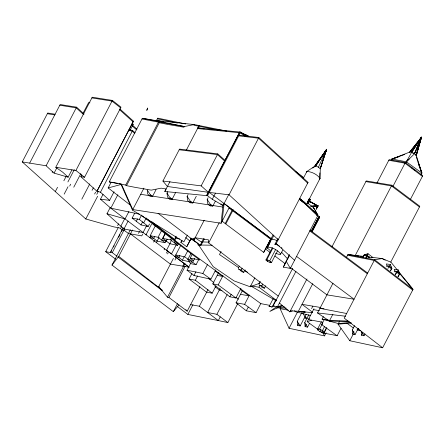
<?xml version="1.0" encoding="UTF-8"?>
<svg xmlns="http://www.w3.org/2000/svg" width="445" height="445" viewBox="0 0 445 445"><rect width="100%" height="100%" fill="white"/><g stroke="black" fill="none" stroke-linecap="round" stroke-linejoin="round"><path stroke-width="0.67" d="M319.699 179.062L319.844 172.877M306.477 204.516L320.055 178.373L320.283 168.755L326.335 149.948L314.737 166.213L306.916 171.459L303.273 178.384M316.189 208.983L317.98 205.801L316.323 209.078L317.98 205.807L310.988 206.196M271.673 239.087L267.423 247.248L267.69 248.288L270.015 250.34M269.375 243.921L270.716 238.926M306.744 172.137L306.794 171.62M121.346 183.924L132.766 209.562L221.065 223.279L223.001 205.607L228.763 194.532M321.412 321.679L317.563 329.083L317.886 330.107L319.894 331.57L323.943 333.305L324.082 332.243L326.33 327.926M151.929 221.86L174.902 239.671L175.48 236.289M176.003 236.2L175.653 238.225L179.713 239.01M420.892 174.874L421.854 173.022L416.22 155.255L414.54 153.709L411.72 152.101L409.695 152.09L421.17 137.822L416.259 155.655L421.526 137.132L409.695 152.09L391.895 159.043L391.255 160.272M415.202 154.827L416.22 155.255L421.17 137.822L409.762 152.246M416.047 155.294L421.17 137.822L419.179 140.553M416.22 155.255L421.526 137.132L418.356 141.543M320.139 168.794L326.335 149.948L314.376 166.903L312.702 168.026M324.605 154.348L326.335 149.948L315.639 165.957L326.691 149.259L320.283 168.755L318.464 167.209L315.639 165.957L314.737 166.213L326.691 149.259L324.689 154.304M266.032 247.331L267.128 248.154L270.226 240.205M420.186 140.37L421.17 137.822L419.184 140.576M420.67 139.096L421.17 137.822L411.72 152.101L405.707 163.031L407.687 159.393M420.275 140.325L421.526 137.132L411.72 152.101M324.583 154.359L326.335 149.948L315.661 166.068M411.742 152.212L421.17 137.822L414.54 153.709L406.346 161.796L391.895 159.043L404.817 154.404M414.451 153.759L421.17 137.822M420.547 138.94L421.526 137.132L414.54 153.709L412.632 153.158M275.561 253.344L279.493 254.501L280.684 254C277.841 250.173 272.218 246.925 267.423 247.248M363.17 257.16L364.305 254.657L368.021 253.756L372.838 257.449L370.056 257.471L367.214 255.513L364.305 254.657L363.025 257.115M318.392 167.281L326.691 149.259L324.989 152.201M367.214 255.513L365.929 257.972L368.021 253.756L367.665 254.445M307.167 202.614L313.775 207.96L317.975 215.28L290.318 268.402L283.332 267.111L289.3 254.979M287.848 258.367L289.523 254.751M203.66 238.57L200.133 245.34L193.725 240.461L194.91 238.092L191.99 239.143L158.047 213.3M308.157 200.456L308.78 199.232M307.317 202.431L308.88 199.371M307.462 203.198L309.653 198.915L310.148 199.199L310.393 199.438L308.201 203.715M307.957 203.476L310.148 199.199M308.046 203.777L310.393 199.438M395.46 274.482L398.214 269.909L394.231 269.336L394.559 270.988L397.035 271.411L399.727 273.714L398.136 276.768M142.723 234.042L141.76 235.889L128.427 233.519L123.977 230.143L122.064 229.854L119.494 227.907L113.97 226.911L85.79 218.979L22.25 161.908L47.704 113.008L55.113 114.226M22.25 161.908L29.659 163.12L60.153 104.536L76.612 107.178L84.083 114.07M29.659 163.12L46.119 165.763L76.612 107.178M52.182 172.571L52.822 171.342M82.892 113.575L88.655 102.511L89.923 102.873M71.968 169.818L68.124 177.193L62.801 172.26L55.764 167.281L92.237 97.221L112.385 100.42L121.012 107.184L84.539 177.244L80.806 176.676L81.763 174.835M68.124 177.193L54.084 173.116L56.977 167.565M55.302 191.589L57.538 187.289M63.846 180.787L66.088 176.487M67.901 181.944L74.304 169.651M55.764 167.281L75.917 170.48L112.385 100.42M64.169 194.142L68.024 186.744M69.704 186.049L70.66 184.202M73.759 187.206L80.795 173.684M81.802 199.215L89.801 183.852M92.076 190.31L93.355 187.851M94.635 194.003L95.592 192.162M114.048 191.784L109.598 200.333L100.481 192.212L96.971 191.233L133.444 121.168L119.816 108.903M96.988 191.25L133.461 121.185M96.737 194.387L98.334 191.311M130.007 130.468L133.211 124.322L132.171 123.415M85.79 218.979L97.633 196.239M100.481 192.212L132.588 130.535L129.095 129.573M246.58 136.37L240.634 132.121L239.777 131.981L206.597 195.633L164.8 191.484L166.113 188.975L161.129 188.163L151.25 190.143L135.336 187.389L126.514 185.654L125.696 185.059L109.236 181.91L142.344 118.303L161.274 121.485M146.071 234.782L110.827 208.193L100.475 199.221L103.017 194.337M130.596 205.329L108.168 187.94L111.028 182.444M146.594 225.76L143.073 232.518L123.944 229.008L106.984 213.75L110.182 207.604M117.842 194.715L110.827 208.193L139.491 214.173M156.434 120.589L157.708 118.136L185.704 123.977M125.696 185.059L158.804 121.452L159.621 122.047L184.364 126.536L194.237 124.561L226.766 131.108M126.514 185.654L159.621 122.047M117.614 225.66L118.576 223.813M115.672 259.229L105.699 251.681L118.186 227.701M120.812 226.194L124.656 218.812M128.894 211.559L125.056 218.929L106.984 213.75M120.779 228.096L121.741 226.249M111.6 250.719L110.644 252.565L110.354 252.348L123.159 227.751M187.384 235.138L183.885 241.858L132.477 210.112L143.907 188.157M113.525 247.031L114.165 245.801M118.648 237.191L119.927 234.732M121.529 231.656L122.169 230.427M123.944 229.008L128.104 221.015M110.354 252.348L112.268 252.638L124.756 228.652M149.492 223.996L148.213 226.449L140.993 224.936L132.148 218.095L134.696 213.194M178.996 304.831L173.316 311.656L111.995 265.081L130.346 229.831M136.304 221.31L137.577 218.862M156.067 189.609L152.546 196.373L150.104 194.515L147.228 189.954L147.69 194.076L150.032 196.139L150.671 194.91M111.995 265.081L118.743 256.376L132.477 229.998M132.148 218.095L139.324 219.441L141.56 215.152M162.909 181.043L201.162 185.871L208.366 192.318L167.415 186.472L162.909 181.043L179.546 149.081L217.805 153.909L225.003 160.356M140.993 224.936L142.589 221.877M143.674 222.867L146.227 217.967M138.467 233.408L139.424 231.561M164.8 191.484L169.979 181.554M186.171 150.443L199.221 125.373L197.552 128.572L239.349 132.721M175.63 192.518L172.12 199.265L169.745 199.082L167.476 197.09L167.02 193.024L167.654 191.801M146.043 234.76L151.489 224.302M192.157 254.418L190.232 258.117L199.744 259.952L189.665 252.615L154.059 225.07L154.699 223.841M166.33 240.256L165.045 242.72L157.135 241.112L150.193 235.672L155.294 225.871M169.745 199.082L170.379 197.853M150.772 235.75L149.798 237.613L153.703 238.414M153.692 238.425L154.665 236.562M153.631 242.097L154.593 240.25M150.193 235.672L158.097 237.28L161.607 230.543M159.065 237.413L156.345 242.531M165.217 233.297L161.68 240.094L166.219 241.029M178.579 243.465L177.616 245.312L169.706 243.704L162.803 238.431L165.356 233.53M196.284 196.262L192.78 202.987L190.204 202.77L187.723 200.617L187.123 196.384L188.074 194.554M166.208 241.04L167.181 239.176M164.122 249.84L164.767 248.61M162.803 238.431L170.669 239.872L171.625 238.036M190.204 202.77L190.844 201.546M169.706 243.704L171.637 240.005M170.057 243.454L166.536 250.218L171.475 253.939L176.292 244.689M201.162 185.871L217.805 153.909M166.452 253.077L167.732 250.607M174.902 239.671L176.292 236.996M167.576 253.923L168.216 252.688M175.286 240.873L174.312 242.736L177.816 243.454M191.211 238.314L186.739 246.769L180.865 242.358L181.827 240.511M199.972 286.641L187.189 311.194L168.939 297.477L167.504 297.216L158.704 286.613L173.405 258.378M130.457 233.881L170.413 264.119L189.053 267.195L174.913 256.548L180.698 245.434M206.597 195.633L239.71 132.032L248.655 136.253L239.71 132.032L197.908 127.882L201.312 128.405M206.669 195.583L207.526 195.728L240.634 132.121M174.974 260.03L176.576 256.949M215.363 201.173L212.805 206.091L210.246 205.874L207.782 203.738L207.198 199.521L208.16 197.68M179.858 255.564L178.89 257.427L174.913 256.548M186.739 246.769L191.222 238.147M191.139 238.503L189.859 240.962L185.632 237.535M223.001 205.607L220.87 203.966L223.034 205.54L212.276 199.277L215.458 193.158M210.246 205.874L210.886 204.644M198.642 259.78L196.084 264.697L184.614 256.832L175.742 254.929L182.406 260.203L184.319 256.526M184.614 256.832L187.823 250.668M193.725 240.461L204.205 220.242M182.762 266.182L184.364 263.101M167.504 297.216L185.081 263.457M196.084 264.697L190.505 263.579L187.868 259.402L191.083 253.238M168.939 297.477L185.237 266.171M198.453 243.543L197.814 244.778L200.133 245.34M215.753 269.854L210.874 279.221L193.976 275.477L187.039 270.237L191.517 261.638M199.805 244.939L201.134 245.05L204.338 238.893M192.768 262.149L194.688 258.462M229.053 194.799L278.231 239.677L276.879 240.517L273.747 239.41L271.867 239.254L209.245 192.424L229.053 194.799L258.868 137.522L308.046 182.4L276.228 243.526L274.877 244.361L276.962 244.744L279.505 246.207M216.014 285.79L212.176 293.166L206.641 292.215L189.081 279.026L191.962 273.497M278.253 296.064L208.677 242.948L219.268 222.611M173.316 311.656L177.472 303.685M221.065 223.279L229.347 207.376M193.976 275.477L195.895 271.795M189.081 279.026L195.344 280.239L197.586 275.939M273.041 235.005L263.707 252.393L225.187 223.551L232.551 209.4M225.915 223.818L233.286 209.662M187.039 270.237L202.853 273.453L207.654 264.241M177.577 306.672L187.846 314.443L192.974 304.591M221.065 251.492L219.48 254.54L238.654 267.645M190.594 304.653L199.354 306.221L208.01 289.595M240.962 288.277L235.906 297.989L229.87 296.809L212.81 283.849L218.584 272.752M212.81 283.849L218.156 284.934L222.973 275.689M220.114 288.488L207.609 312.501L218.317 320.567L227.873 322.569L237.808 303.479M239.371 266.099L238.414 267.935L238.72 269.598L241.157 270.015L243.804 272.29L245.078 269.842M199.354 306.221L207.609 312.501L216.893 314.303L227.15 294.601M241.157 270.015L242.113 268.179M229.87 296.809L231.15 294.345M220.242 316.873L218.317 320.567L187.846 314.443M260.865 303.434L256.059 312.668L246.319 310.794L236.067 302.795L242.403 290.63M263.707 252.393L271.072 238.242M302.795 177.844L303.156 177.16L295.964 171.776M267.128 248.154L269.993 242.647M271.867 239.254L273.792 235.561M198.236 244.439L213.183 266.633L234.053 280.895L250.196 286.791L254.824 277.891M277.53 250.88L271.467 262.528L270.121 262.572L267.334 261.254L265.921 259.986L272.301 247.726M265.921 259.986L266.822 259.724L272.885 248.082M274.877 244.361L277.841 238.67M236.067 302.795L244.617 304.336L249.422 295.102M267.334 261.254L267.973 260.03M325.417 151.712L326.691 149.259M271.467 262.528L269.653 260.981L275.716 249.334M260.253 281.34L258.984 283.782L259.318 285.434L261.788 285.857L264.486 288.165L265.754 285.729M270.121 262.572L270.76 261.343M246.319 310.794L248.243 307.106M250.657 285.901L258.957 287.192L259.919 285.345M261.788 285.857L262.745 284.027M280.55 254.317L282.786 250.012M313.414 208.655L313.775 207.96M283.332 267.111L289.495 255.269M316.234 209.028L317.908 205.907M272.312 306.655L269.064 306.549L273.213 298.584M318.976 216.643L311.372 231.116L318.976 216.643L319.666 217.043L312.151 231.478L311.795 231.428M311.511 231.261L318.709 217.427M271.773 307.684L275.817 299.913M311.461 231.077L319.243 216.732M313.046 229.019L314.615 226.01M282.569 305.27L277.474 306.794L273.046 306.065L292.693 268.329M312.151 231.478L319.527 216.899M312.062 231.517L319.666 217.043M277.474 306.794L295.953 271.294M326.118 332.843L324.527 335.897L289.055 328.282L280.116 308.68L280.751 307.456M279.427 303.045L289.84 311.862L306.961 278.971M289.055 328.282L297.327 312.39M290.374 310.832L298.4 311.25L312.752 283.676M332.042 246.619L366.241 180.926L391.811 185.215L419.807 206.269L390.721 262.138M306.21 314.315L300.169 325.924L297.711 325.462L297.266 321.334L301.721 312.779M297.711 325.462L298.667 323.626M305.493 317.096L304.853 318.314L307.417 318.57L304.97 316.701L302.795 313.258M311.578 308.63L312.857 306.166M376.976 182.995L389.158 159.594L405.367 162.503L422.75 175.669L410.245 199.688M309.459 323.459L307.551 327.125L305.092 326.636L304.742 322.569L308.88 314.621M317.752 329.3L307.228 321.685L313.964 308.747M305.092 326.636L306.366 324.188M349.392 321.752L329.367 320.995L317.519 312.952L332.966 283.276M346.321 257.627L347.918 254.557L363.671 256.392M350.604 322.464L338.411 323.565L322.097 319.132L323.376 316.673M355.054 255.819L391.811 185.215M317.886 330.107L318.525 328.872M392.863 186.522L405.367 162.503M341.037 328.271L337.115 335.803L321.607 324.577L324.5 319.032M317.563 329.083L319.582 329.094L322.797 322.925M319.894 331.57L320.856 329.723M420.564 138.985L421.526 137.132M324.082 332.243L322.403 330.696L324.65 326.38M322.13 332.632L323.092 330.785M329.367 320.995L332.888 314.231M323.943 333.305L326.83 327.754M398.381 271.3L413.032 289.384L382.633 347.779L349.809 340.736L338.089 324.183L339.691 321.106M358.292 328.343L355.093 334.495L352.629 334.006L352.284 329.94L354.52 325.634M352.629 334.006L353.914 331.547M349.809 340.736L353.324 333.978M387.901 268.463L390.354 264.502L386.371 263.93L386.705 265.576L389.18 266.004L391.873 268.313L390.593 270.766M357.062 329.317L357.964 330.134L358.598 328.911M364.983 333.917L364.027 335.764L361.562 335.274L362.847 332.816M395.444 274.465L397.035 271.411M390.454 270.699L391.873 268.313L390.354 264.502M397.969 276.684L399.727 273.714L398.214 269.909M420.753 174.796L421.854 173.022L416.298 156.957M415.179 145.954L415.975 144.853M180.865 242.358L182.066 240.751M321.607 324.577L322.569 323.626M409.283 159.021L406.346 161.796L421.854 173.022L418.078 162.269M277.051 306.483L269.82 311.428L282.597 305.365M307.15 182.956L308.046 182.4M317.98 205.801L317.864 206.085L308.941 200.956M319.499 178.851L319.916 178.69M309.041 198.82L309.653 198.915M289.84 311.862L292.337 310.894M308.524 319.193L309.798 318.698M250.196 286.791L259.485 283.309M399.015 156.712L391.895 159.043L395.188 158.075M307.228 321.685L311.761 320.205M108.168 187.94L121.057 184.475L132.477 210.112M306.916 171.459C311.823 171.642 317.196 174.44 320.055 178.373M269.064 306.549L270.371 306.377M273.046 306.065L274.309 305.904M245.384 135.675L247.587 135.447L246.246 135.163M338.089 324.183L351.633 322.959M364.305 254.657L366.318 254.529M311.099 206.274L318.041 205.907L309.002 200.812M310.983 206.313L317.797 205.89M311.038 206.413L317.958 206.102L308.964 201.073M208.894 242.124L201.374 241.924M201.134 245.05L212.137 245.212M278.464 306.839L284.622 307.028M276.562 307.829L286.135 308.118M329.689 320.378L348.329 321.079M150.032 196.139L152.546 196.373M298.4 311.25L312.396 312.707M184.364 126.536L154.454 120.322L194.237 124.561M160.957 121.741L163.699 122.03M368.327 256.965L369.617 257.104M371.547 257.31L372.838 257.449M300.814 311.611L299.524 311.472L302.539 312.123L305.32 312.101L302.099 311.75M357.964 330.134L360.533 330.418M371.887 257.349L382.16 258.551L391.055 262.261L397.085 269.709M324.032 308.808L319.927 308.329L346.622 313.508M317.519 312.952L345.598 316.228M239.06 135.147L258.868 137.522M238.704 135.836L258.512 138.206L307.69 183.09M100.475 199.221L109.598 200.333M179.19 149.765L217.449 154.593L224.647 161.04M356.05 255.68L347.918 254.557L374.612 259.735L382.16 258.551L385.209 260.119M357.407 255.864L358.759 256.053M360.795 256.337L362.152 256.52M59.797 105.226L76.256 107.862L83.226 114.298M202.67 128.611L204.033 128.816M140.703 194.304L150.288 195.794M151.656 196.006L191.361 202.175M192.73 202.386L211.214 205.256M213.266 205.579L222.85 207.064M193.881 125.245L218.345 130.118M154.454 120.322L161.301 121.435M320.862 307.528L301.999 304.33L312.368 312.123M47.348 113.698L54.752 114.916M322.097 319.132L329.055 320.272M91.881 97.906L112.029 101.104L120.656 107.868M239.421 132.666L240.278 132.81L244.5 135.964M109.236 181.91L117.981 183.362M119.327 183.59L120.673 183.813M365.885 181.61L391.45 185.899L419.451 206.958M394.203 271.673L396.679 272.095L399.365 274.404M184.002 127.226L168.088 124.478L159.26 122.737L158.442 122.141L141.983 118.993M386.349 266.266L388.824 266.689L391.511 268.997M105.699 251.681L110.644 252.565M388.802 160.278L405.011 163.193L422.394 176.359M132.154 124.133L133.211 124.322M240.489 294.306L249.039 295.847L240.322 289.5M313.508 309.625L319.449 310.699M280.116 308.68L288.277 310.187M308.346 319.538L322.797 322.291M337.188 335.664L322.736 332.91L321.073 331.709M142.344 118.303L158.804 121.452M347.562 255.241L374.256 260.42L412.676 290.068M221.972 290.524L219.318 290.007L214.918 286.658M269.687 305.353L260.837 303.635L189.926 251.942L146.216 218.239M217.227 275.36L222.578 276.445L215.119 271.077M157.352 118.826L177.349 122.998M367.642 256.954L369.45 257.344M182.406 260.203L190.004 261.832M187.868 259.402L193.547 260.659L190.232 258.117M310.599 315.622L295.408 311.684L294.418 310.788M243.804 272.29L241.479 271.667L239.727 269.536M264.486 288.165L262.116 287.531L260.548 285.657M128.739 130.257L132.226 131.219L134.763 133.478M363.949 255.347L366.858 256.198L368.56 257.377M319.577 217.082L318.887 216.682M309.781 199.338L310.237 199.494M266.822 259.724L269.653 260.981M308.836 201.051L317.864 206.091M319.582 329.094L322.403 330.696M301.905 200.645L305.493 203.226L317.975 215.28L313.731 207.926M311.728 231.166L312.012 231.333M251.258 286.252L276.351 300.909M192.501 238.926L194.287 239.966M196.818 242.57L190.927 238.965M244.489 270.443L247.465 272.19M201.702 242.33L195.105 237.719L208.488 239.861L208.677 242.948M202.853 273.453L210.874 279.221M310.126 230.104L311.761 231.294M310.076 230.204L311.127 230.966M244.617 304.336L256.059 312.668M218.156 284.934L235.906 297.989M310.176 230.26L367.676 273.063M309.82 230.944L367.314 273.753M296.565 256.409L354.059 299.218L326.936 294.863L290.357 267.551M207.526 195.728L212.276 199.277M265.415 248.927L270.399 252.654M274.838 255.964L285.367 263.824M271.116 238.698L224.108 203.482L222.138 221.215L225.187 223.551M212.805 206.091L210.235 204.16L207.198 199.521M192.78 202.987L190.193 201.045L187.123 196.384M346.905 323.165L353.402 328.048M172.12 199.265L169.745 197.48L167.02 193.024M236.289 297.599L238.487 299.251M216.893 314.303L227.873 322.569M258.957 287.192L276.623 300.509M146.038 234.776L189.053 267.195M411.625 167.765L412.721 168.594M413.817 169.423L414.907 170.251M270.566 239.21L229.003 208.032M112.268 252.638L116.69 255.997M117.797 256.832L162.013 290.413M208.455 278.425L213.884 282.592M195.344 280.239L212.176 293.166M382.633 347.779L344.213 318.13L374.612 259.735L413.032 289.384L399.182 272.996M141.226 215.141L154.059 225.07M358.169 328.582L359.115 329.317M158.704 286.613L159.777 287.448M118.743 256.376L162.403 290.235M312.368 210.335L317.975 215.28L299.641 198.548L304.38 202.247M303.496 202.525L299.285 199.232L305.136 203.916L317.619 215.964L316.595 215.069M75.917 170.48L84.539 177.244M170.669 239.872L177.616 245.312M158.097 237.28L165.045 242.72M139.324 219.441L148.213 226.449M299.641 198.548L305.493 203.226L306.388 204.628M133.083 121.858L119.455 109.587M131.815 124.105L132.849 125.012M304.391 203.265L305.136 203.916M281.335 247.554L282.08 248.204M132.588 130.535L135.119 132.788M132.566 125.245L136.949 129.161M131.72 125.501L136.587 129.845M80.806 176.676L96.96 191.228M276.228 243.526L294.562 260.253M46.119 165.763L54.084 173.116M185.871 309.703L187.189 311.194M281.59 252.193L287.57 258.968M194.026 238.175L194.788 239.315M196.707 242.163L197.474 243.298M297.266 321.334L300.169 325.924M364.027 335.764L361.218 331.208L361.562 335.274M352.284 329.94L355.093 334.495M304.742 322.569L307.551 327.125M398.481 271.634L399.727 273.714M390.933 266.75L391.873 268.313M286.118 261.087L290.318 268.402M322.97 332.893L324.527 335.897M418.912 165.334L421.854 173.022M147.34 108.702L146.783 110.393L147.701 108.018L147.34 108.702M247.587 135.447L246.224 135.236L247.587 135.447"/></g></svg>
